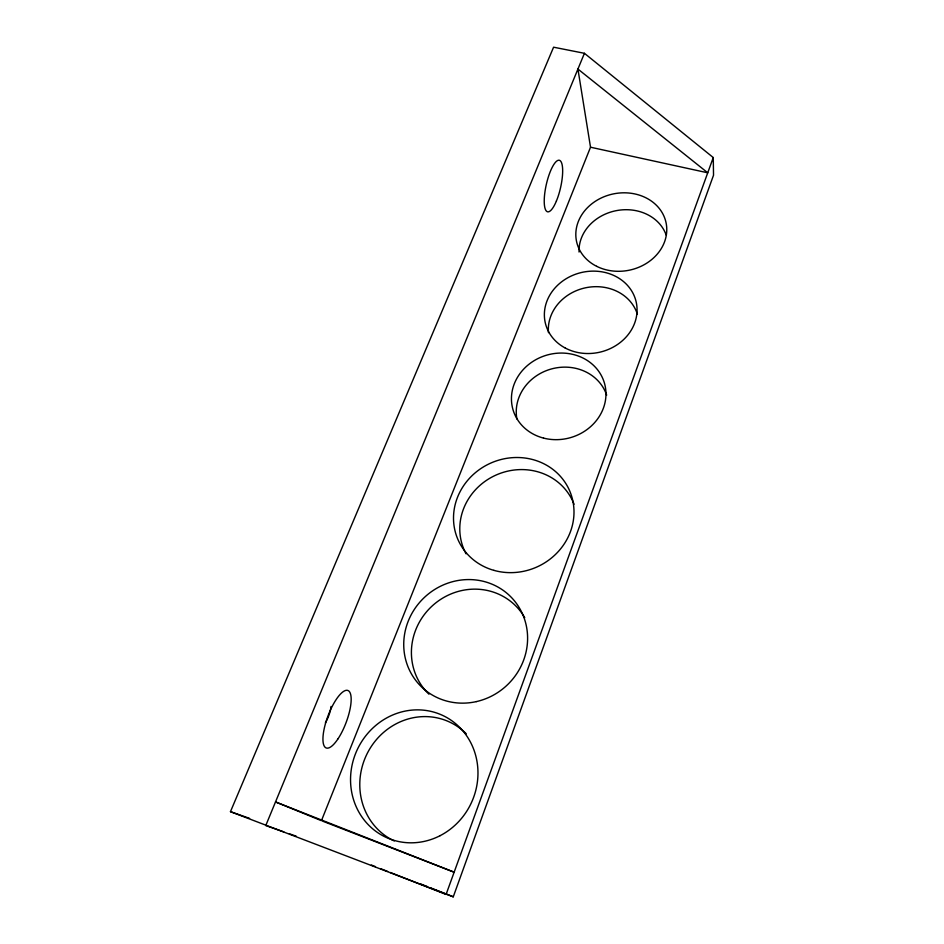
<?xml version="1.0" encoding="UTF-8"?>
<svg xmlns="http://www.w3.org/2000/svg" width="944" height="944" viewBox="0 0 944 944"><rect width="100%" height="100%" fill="white"/><g stroke="black" fill="none" stroke-linecap="round" stroke-linejoin="round"><path stroke-width="1.42" d="M453.273 896.8L713.534 175.206L713.263 157.554L584.43 53.301L553.585 47.2L230.466 811.663L453.273 896.8L430.004 887.643M713.263 157.554L446.075 894.452L390.368 872.504M590.519 147.217L707.74 172.799L577.929 69.054L590.519 147.217L321.432 820.69L275.518 801.928L454.147 872.197L322.801 821.221M584.43 53.301L265.76 825.575L283.79 831.865M289.336 833.788L296.274 836.207M230.466 811.663L249.582 818.377M420.422 883.867L427.266 886.558M371.346 865.011L375.417 866.627M380.857 868.763L387.654 871.442M394.262 840.951A65.573 61.502 -66.1 0 1 371.641 745.925A65.573 61.502 -66.1 0 1 466.289 733.818M428.942 694.182A61.903 59 -44.7 0 1 435.55 603.074A61.903 59 -44.7 0 1 524.746 617.695M466.041 553.798A59.531 55.755 -24.7 0 1 495.435 475.328A59.531 55.755 -24.7 0 1 574.07 504.261M516.899 418.971A46.539 42.161 -16.1 0 1 551.827 368.844A46.539 42.161 -16.1 0 1 606.673 395.135M548.476 332.654A45.607 40.203 -13 0 1 585.74 287.755A45.607 40.203 -13 0 1 637.365 314.163M579.061 252.036A44.734 38.35 -11.2 0 1 616.29 210.654A44.734 38.35 -11.2 0 1 666.204 235.127M331.037 706.431A15.316 4.956 -69.1 0 1 325.385 722.821M338.058 738.751A30.739 9.652 -69.3 0 0 348.749 690.961A30.739 9.652 -69.3 0 0 324.347 728.013A30.739 9.652 -69.3 0 0 338.058 738.751M556.405 201.013A26.432 7.304 -77.2 0 0 559.497 160.315A26.432 7.304 -77.2 0 0 544.405 196.789A26.432 7.304 -77.2 0 0 556.405 201.013M440.081 835.688A67.225 62.941 -65.1 0 0 451.798 720.72A67.225 62.941 -65.1 0 0 350.897 772.629A67.225 62.941 -65.1 0 0 440.081 835.688M543.52 438.087A47.613 42.928 -16.2 0 0 605.057 385.553A47.613 42.928 -16.2 0 0 527.531 365.446A47.613 42.928 -16.2 0 0 543.52 438.087M565.279 348.041A46.634 40.887 -13.2 0 0 636.988 312.275A46.634 40.887 -13.2 0 0 569.869 276.675A46.634 40.887 -13.2 0 0 565.279 348.041M596.667 266.314A45.725 38.964 -11.4 0 0 666.724 231.528A45.725 38.964 -11.4 0 0 600.502 198.334A45.725 38.964 -11.4 0 0 596.667 266.314M493.877 570.353A60.947 56.852 -24.6 0 0 572.949 501.394A60.947 56.852 -24.6 0 0 474.431 473.487A60.947 56.852 -24.6 0 0 493.877 570.353M476.307 701.616A63.413 60.274 -43.7 0 0 513.182 599.369A63.413 60.274 -43.7 0 0 407.501 623.099A63.413 60.274 -43.7 0 0 476.307 701.616"/></g></svg>
